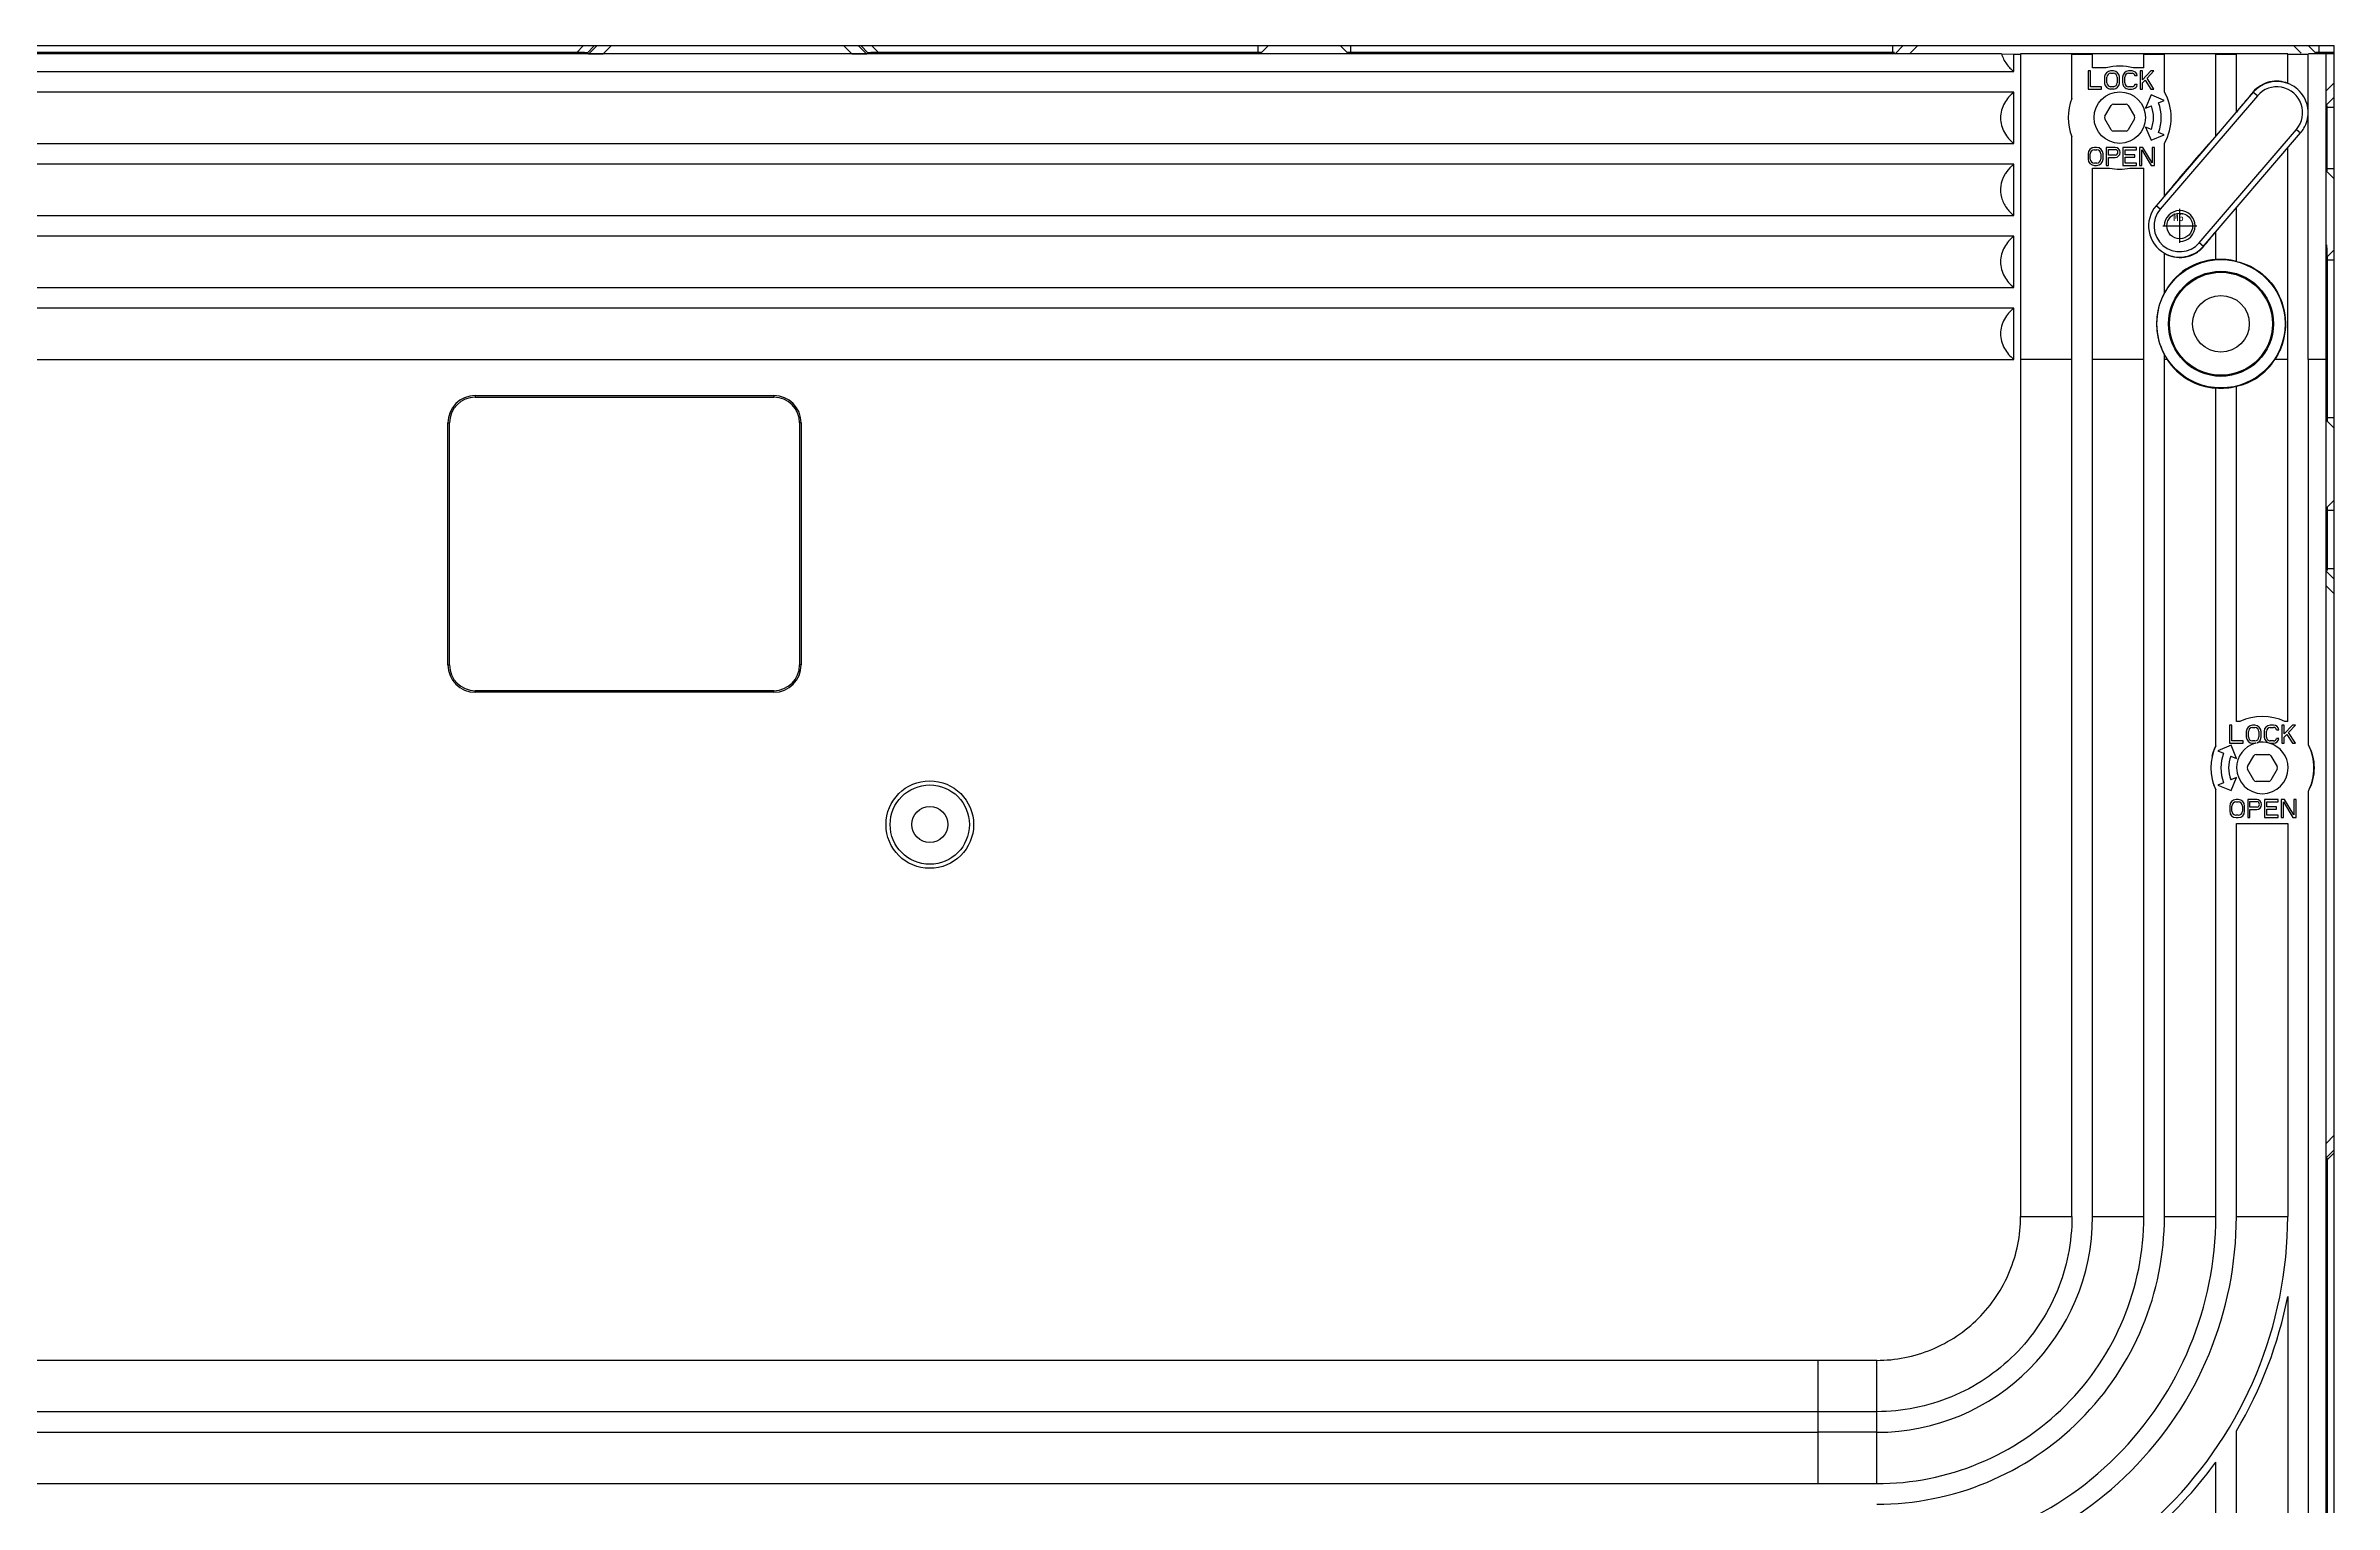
# Model space of a CAD drawing. Header units: millimetres. Extents: x 0 to 1000, y 0 to 562.
# Drawn here: x 555.6 to 1000, y 279.3 to 562.5 of the extents above; entities that cross this region are included whole.
import ezdxf

# ---------------------------------------------------------------- set-up
doc = ezdxf.new("R2010")
doc.units = ezdxf.units.MM
doc.layers.add('CABINET', color=8, linetype='Continuous')

# ---------------------------------------------------------------- blocks, each defined once
blk = doc.blocks.new('UDM_LAMINA_S-MAX')
at = {"layer": 'CABINET', "ltscale": 0.2}
for p, q in [((1000, 562.5), (0, 562.5)), ((917.51, 560.93), (82.49, 560.93)), ((658.7, 561.18), (512, 561.18)), ((659.96, 562.5), (658.7, 561.18)), ((662.08, 562.5), (660.78, 561.14)), ((660.78, 561.14), (661.05, 560.96)), ((661.05, 560.96), (662.59, 562.5)), ((663.84, 560.93), (665.42, 562.5)), ((710.58, 562.5), (712.16, 560.93)), ((713.41, 562.5), (714.95, 560.96)), ((715.22, 561.14), (713.92, 562.5)), ((714.95, 560.96), (715.22, 561.14)), ((717.3, 561.18), (716.04, 562.5)), ((791, 561.18), (717.3, 561.18)), ((791, 562.5), (791, 561.18)), ((793, 562.5), (791.63, 561.13)), ((807, 562.5), (808.37, 561.13)), ((809, 562.5), (809, 561.18)), ((914.25, 561.18), (809, 561.18)), ((914.25, 562.5), (914.25, 561.18)), ((914.71, 560.96), (916.25, 562.5)), ((917.51, 560.93), (919.08, 562.5)), ((935.4, 560.93), (917.51, 560.93)), ((935.4, 560.93), (937.79, 560.9)), ((937.79, 560.9), (939.09, 560.9)), ((937.79, 557.47), (937.79, 560.9)), ((939.09, 560.9), (939.09, 335.13)), ((991, 560.93), (942.56, 560.93)), ((949.06, 560.9), (953.06, 560.9)), ((949.06, 552.25), (949.06, 560.9)), ((953.06, 558.2), (953.06, 560.9)), ((963.03, 560.9), (967.03, 560.9)), ((963.03, 558.2), (963.03, 560.9)), ((967.03, 553.51), (967.03, 560.9)), ((977, 560.9), (981, 560.9)), ((977, 544.97), (977, 560.9)), ((981, 549.64), (981, 560.9)), ((990.97, 560.9), (994.97, 560.9)), ((990.97, 555.19), (990.97, 560.9)), ((992.17, 562.5), (993.59, 561.09)), ((994.96, 549.46), (994.97, 560.9)), ((995, 562.5), (996.54, 560.96)), ((997, 562.5), (997, 561.18)), ((1000, 561.18), (997, 561.18)), ((1000, 560.93), (998.43, 560.93)), ((998.43, 553.76), (998.43, 560.93)), ((1000, 0), (1000, 562.5)), ((48.65, 557.47), (937.79, 557.47)), ((952.64, 557.6), (952.2, 557.6)), ((952.2, 557.6), (952.2, 554.1)), ((952.64, 554.55), (952.64, 557.6)), ((955.73, 558.2), (953.06, 558.2)), ((955.41, 556.51), (955.41, 555.19)), ((955.85, 555.3), (955.85, 556.41)), ((957.14, 557.6), (956.58, 557.6)), ((956.58, 557.15), (957.14, 557.15)), ((957.87, 556.41), (957.87, 555.3)), ((958.31, 555.19), (958.31, 556.51)), ((958.91, 556.41), (958.91, 555.29)), ((959.35, 555.29), (959.35, 556.41)), ((960.73, 557.6), (960.08, 557.6)), ((960.08, 557.15), (960.73, 557.15)), ((963.03, 558.2), (960.97, 558.2)), ((961.31, 556.71), (961.75, 556.71)), ((962.77, 557.6), (962.34, 557.6)), ((962.34, 557.6), (962.34, 554.1)), ((964.38, 557.6), (962.77, 555.89)), ((962.77, 555.89), (962.77, 557.6)), ((962.77, 555.29), (963.28, 555.81)), ((963.28, 555.81), (964.38, 554.1)), ((963.65, 556.19), (964.96, 557.6)), ((964.96, 554.1), (963.65, 556.19)), ((964.96, 557.6), (964.38, 557.6)), ((937.79, 553.47), (50.35, 553.47)), ((937.79, 543.5), (937.79, 553.47)), ((952.2, 554.1), (954.83, 554.1)), ((954.83, 554.55), (952.64, 554.55)), ((954.83, 554.1), (954.83, 554.55)), ((957.14, 554.55), (956.58, 554.55)), ((956.58, 554.11), (957.14, 554.11)), ((957.13, 551.16), (959.57, 551.16)), ((960.73, 554.55), (960.08, 554.55)), ((960.08, 554.1), (960.73, 554.1)), ((961.75, 554.99), (961.31, 554.99)), ((961.68, 554.62), (961.75, 554.99)), ((962.34, 554.1), (962.77, 554.1)), ((962.77, 554.1), (962.77, 555.29)), ((964.43, 552.94), (963.38, 550.39)), ((964.38, 554.1), (964.96, 554.1)), ((966.98, 551.88), (964.43, 552.94)), ((984.28, 553.46), (965.4, 531.43)), ((965.87, 551.42), (966.98, 551.88)), ((985.08, 552.77), (966.2, 530.75)), ((985.08, 552.77), (984.22, 553.5)), ((1000, 555.33), (998.43, 553.76)), ((998.43, 64.59), (998.43, 553.76)), ((1000, 552.5), (998.46, 550.96)), ((955.48, 548.8), (956.7, 550.91)), ((956.7, 546.19), (955.48, 548.3)), ((960, 550.91), (961.22, 548.8)), ((961.22, 548.3), (960, 546.19)), ((963.38, 550.39), (964.49, 550.85)), ((964.49, 546.25), (963.38, 546.71)), ((963.38, 546.71), (964.43, 544.16)), ((994.97, 501.59), (994.96, 549.58)), ((1000, 550.5), (998.6, 550.5)), ((998.6, 538.62), (998.6, 550.5)), ((50.28, 543.5), (937.79, 543.5)), ((949.06, 501.59), (949.06, 544.85)), ((953.43, 542.3), (953.88, 542.3)), ((953.86, 542.75), (953.45, 542.75)), ((957.45, 542.75), (955.7, 542.75)), ((955.7, 542.75), (955.7, 539.25)), ((956.14, 542.38), (957.52, 542.38)), ((956.14, 541.26), (956.14, 542.38)), ((959.57, 545.94), (957.13, 545.94)), ((961.61, 542.75), (958.98, 542.75)), ((958.98, 542.75), (958.98, 539.25)), ((959.42, 542.3), (961.61, 542.3)), ((959.42, 541.34), (959.42, 542.3)), ((961.61, 542.3), (961.61, 542.75)), ((962.85, 542.75), (962.19, 542.75)), ((962.19, 542.75), (962.19, 539.25)), ((962.63, 539.25), (962.63, 542.3)), ((962.63, 542.3), (964.45, 539.25)), ((964.67, 539.77), (962.85, 542.75)), ((964.43, 544.16), (966.98, 545.22)), ((965.11, 542.75), (964.67, 542.75)), ((964.67, 542.75), (964.67, 539.77)), ((965.11, 539.25), (965.11, 542.75)), ((966.98, 545.22), (965.87, 545.68)), ((967.03, 533.34), (967.03, 543.59)), ((973.8, 524.25), (992.67, 546.26)), ((974.6, 523.56), (993.47, 545.59)), ((990.97, 431.25), (990.97, 542.67)), ((992.67, 546.26), (993.47, 545.58)), ((937.79, 539.5), (48.65, 539.5)), ((937.79, 529.53), (937.79, 539.5)), ((952.21, 541.5), (952.21, 540.5)), ((952.63, 540.5), (952.63, 541.5)), ((953.06, 538.75), (956.36, 538.75)), ((953.06, 335.13), (953.06, 538.75)), ((953.88, 539.7), (953.43, 539.7)), ((953.45, 539.25), (953.86, 539.25)), ((954.68, 541.5), (954.68, 540.5)), ((955.11, 540.5), (955.11, 541.5)), ((955.7, 539.25), (956.14, 539.25)), ((957.52, 541.26), (956.14, 541.26)), ((956.14, 540.81), (957.45, 540.81)), ((956.14, 539.25), (956.14, 540.81)), ((958.98, 539.25), (961.61, 539.25)), ((961.31, 541.34), (959.42, 541.34)), ((959.42, 540.89), (961.31, 540.89)), ((959.42, 539.7), (959.42, 540.89)), ((961.61, 539.7), (959.42, 539.7)), ((960.34, 538.75), (963.03, 538.75)), ((961.31, 540.89), (961.31, 541.34)), ((961.61, 539.25), (961.61, 539.7)), ((962.19, 539.25), (962.63, 539.25)), ((963.03, 335.13), (963.03, 538.75)), ((964.45, 539.25), (965.11, 539.25)), ((1000, 536.67), (998.59, 538.05)), ((1000, 538.62), (998.6, 538.62)), ((35.7, 529.53), (937.79, 529.53)), ((966.2, 530.75), (965.4, 531.44)), ((981, 520.63), (981, 531.04)), ((937.79, 525.53), (35.72, 525.53)), ((937.79, 515.56), (937.79, 525.53)), ((977, 520.96), (977, 526.37)), ((967.03, 514.5), (967.03, 522.23)), ((974.64, 523.52), (973.8, 524.25)), ((1000, 522.85), (998.63, 521.48)), ((1000, 520.85), (998.68, 520.85)), ((998.68, 490.25), (998.68, 520.85)), ((32.31, 515.56), (937.79, 515.56)), ((937.79, 511.56), (34.12, 511.56)), ((937.79, 501.59), (937.79, 511.56)), ((967.03, 335.13), (967.03, 502.5)), ((32.42, 501.59), (937.79, 501.59)), ((949.06, 501.59), (939.09, 501.59)), ((949.06, 335.13), (949.06, 501.59)), ((963.03, 501.59), (953.06, 501.59)), ((967.56, 501.59), (967.03, 501.59)), ((990.97, 501.59), (988.49, 501.59)), ((998.43, 501.59), (994.97, 501.59)), ((994.97, 501.59), (994.97, 426.77)), ((639, 494.55), (697, 494.55)), ((639, 494.55), (639, 494.25)), ((639, 494.25), (697, 494.25)), ((697, 494.55), (697, 494.25)), ((977, 426.51), (977, 496.04)), ((981, 431.25), (981, 496.37)), ((633.7, 489.25), (634, 489.25)), ((633.7, 442.25), (633.7, 489.25)), ((634, 442.25), (634, 489.25)), ((702.3, 489.25), (702, 489.25)), ((702, 489.25), (702, 442.25)), ((702.3, 489.25), (702.3, 442.25)), ((1000, 488.25), (998.63, 489.62)), ((1000, 490.25), (998.68, 490.25)), ((1000, 474.25), (998.63, 472.88)), ((1000, 472.25), (998.68, 472.25)), ((998.68, 460.9), (998.68, 472.25)), ((1000, 458.9), (998.46, 460.44)), ((1000, 460.9), (998.68, 460.9)), ((1000, 456.07), (998.43, 457.64)), ((633.7, 442.25), (634, 442.25)), ((702.3, 442.25), (702, 442.25)), ((697, 437.25), (639, 437.25)), ((639, 436.95), (639, 437.25)), ((697, 436.95), (639, 436.95)), ((697, 436.95), (697, 437.25)), ((981.69, 431.25), (981, 431.25)), ((990.97, 431.25), (990.41, 431.25)), ((979.96, 426.64), (977.42, 425.58)), ((980.13, 430.55), (979.69, 430.55)), ((979.69, 430.55), (979.69, 427.05)), ((979.69, 427.05), (982.32, 427.05)), ((981.02, 424.09), (979.96, 426.64)), ((980.13, 427.5), (980.13, 430.55)), ((982.32, 427.5), (980.13, 427.5)), ((982.32, 427.05), (982.32, 427.5)), ((982.91, 429.3), (982.91, 428.3)), ((983.33, 428.3), (983.33, 429.3)), ((984.13, 430.1), (984.58, 430.1)), ((984.58, 427.5), (984.13, 427.5)), ((984.56, 430.55), (984.16, 430.55)), ((984.16, 427.05), (984.65, 427.05)), ((985.38, 429.3), (985.38, 428.3)), ((985.81, 428.3), (985.81, 429.3)), ((986.4, 429.36), (986.4, 428.24)), ((986.84, 428.24), (986.84, 429.36)), ((987.45, 427.05), (988.22, 427.05)), ((988.22, 430.55), (987.57, 430.55)), ((987.57, 430.1), (988.22, 430.1)), ((988.22, 427.5), (987.57, 427.5)), ((988.8, 429.66), (989.24, 429.66)), ((989.24, 427.94), (988.8, 427.94)), ((990.26, 430.55), (989.83, 430.55)), ((989.83, 430.55), (989.83, 427.05)), ((989.83, 427.05), (990.26, 427.05)), ((991.87, 430.55), (990.26, 428.84)), ((990.26, 428.84), (990.26, 430.55)), ((990.26, 428.24), (990.77, 428.76)), ((990.26, 427.05), (990.26, 428.24)), ((990.77, 428.76), (991.87, 427.05)), ((991.14, 429.14), (992.45, 430.55)), ((992.45, 427.05), (991.14, 429.14)), ((992.45, 430.55), (991.87, 430.55)), ((991.87, 427.05), (992.45, 427.05)), ((977.42, 425.58), (978.52, 425.12)), ((979.91, 424.55), (981.02, 424.09)), ((983.18, 422.5), (984.4, 424.61)), ((984.83, 424.86), (987.27, 424.86)), ((987.7, 424.61), (988.92, 422.5)), ((977, 335.13), (977, 417.99)), ((978.52, 419.38), (977.42, 418.92)), ((977.42, 418.92), (979.96, 417.86)), ((981.02, 420.41), (979.91, 419.95)), ((979.96, 417.86), (981.02, 420.41)), ((984.4, 419.89), (983.18, 422)), ((987.27, 419.64), (984.83, 419.64)), ((988.92, 422), (987.7, 419.89)), ((979.7, 414.85), (979.7, 413.85)), ((980.12, 413.85), (980.12, 414.85)), ((980.92, 415.65), (981.37, 415.65)), ((981.35, 416.1), (980.95, 416.1)), ((982.17, 414.85), (982.17, 413.85)), ((982.6, 413.85), (982.6, 414.85)), ((984.94, 416.1), (983.19, 416.1)), ((983.19, 416.1), (983.19, 412.6)), ((983.63, 415.73), (985.01, 415.73)), ((983.63, 414.61), (983.63, 415.73)), ((985.01, 414.61), (983.63, 414.61)), ((983.63, 414.16), (984.94, 414.16)), ((983.63, 412.6), (983.63, 414.16)), ((989.1, 416.1), (986.47, 416.1)), ((986.47, 416.1), (986.47, 412.6)), ((986.91, 415.65), (989.1, 415.65)), ((986.91, 414.69), (986.91, 415.65)), ((988.8, 414.69), (986.91, 414.69)), ((986.91, 414.24), (988.8, 414.24)), ((986.91, 413.05), (986.91, 414.24)), ((988.8, 414.24), (988.8, 414.69)), ((989.1, 415.65), (989.1, 416.1)), ((990.34, 416.1), (989.68, 416.1)), ((989.68, 416.1), (989.68, 412.6)), ((990.12, 415.65), (991.94, 412.6)), ((990.12, 412.6), (990.12, 415.65)), ((992.16, 413.12), (990.34, 416.1)), ((992.6, 416.1), (992.16, 416.1)), ((992.16, 416.1), (992.16, 413.12)), ((992.6, 412.6), (992.6, 416.1)), ((994.97, 417.73), (994.97, 145.52)), ((981.37, 413.05), (980.92, 413.05)), ((980.95, 412.6), (981.35, 412.6)), ((981, 411.45), (990.97, 411.45)), ((981, 335.13), (981, 411.45)), ((983.19, 412.6), (983.63, 412.6)), ((986.47, 412.6), (989.1, 412.6)), ((989.1, 413.05), (986.91, 413.05)), ((989.1, 412.6), (989.1, 413.05)), ((989.68, 412.6), (990.12, 412.6)), ((990.97, 411.45), (990.97, 335.13)), ((991.94, 412.6), (992.6, 412.6)), ((1000, 350.92), (998.43, 349.34)), ((1000, 348.09), (998.46, 346.55)), ((1000, 347.49), (998.68, 346.23)), ((998.46, 346.55), (998.68, 346.23)), ((998.68, 179.65), (998.68, 346.23)), ((939.09, 335.13), (949.06, 335.13)), ((953.06, 335.13), (963.03, 335.13)), ((967.03, 335.13), (977, 335.13)), ((981, 335.13), (990.97, 335.13)), ((990.97, 319.6), (990.97, 150)), ((899.76, 307.19), (508.96, 307.19)), ((911.15, 307.19), (899.76, 307.19)), ((899.76, 293.22), (899.76, 307.19)), ((911.15, 283.25), (911.15, 307.19)), ((899.76, 297.22), (522.32, 297.22)), ((911.15, 297.22), (899.76, 297.22)), ((981, 150), (981, 293.49)), ((524.69, 293.22), (899.76, 293.22)), ((911.15, 293.22), (899.76, 293.22)), ((899.76, 283.25), (899.76, 293.22)), ((977, 231.43), (977, 287.42)), ((527.37, 283.25), (899.76, 283.25)), ((899.76, 283.25), (911.15, 283.25))]:
    blk.add_line(p, q, dxfattribs=at)
at = {"layer": 'CABINET', "ltscale": 0.046609}
for p, q in [((970, 524.2), (970, 530.8)), ((966.7, 527.5), (973.3, 527.5))]:
    blk.add_line(p, q, dxfattribs=at)
at = {"layer": 'CABINET', "ltscale": 0.2}
for centre, radius in [((958.35, 548.55), 5), ((970, 527.5), 2.5), ((978, 508.5), 12.46), ((978, 508.5), 10.2), ((978, 508.5), 10), ((978, 508.5), 5.5), ((727.27, 411.25), 8.5), ((727.27, 411.25), 7.7), ((727.27, 411.25), 3.5)]:
    blk.add_circle(centre, radius, dxfattribs=at)
for centre, radius, start, end in [((943.57, 164.41), 396.52, 90.1471, 90.6478), ((944.3, 93.96), 466.97, 89.6115, 89.8409), ((945.38, 255.91), 305.02, 89.3077, 89.6073), ((957.17, 218.62), 342.31, 90.1075, 90.6874), ((958.54, 163.44), 397.49, 89.3528, 89.8523), ((971.14, 218.62), 342.31, 90.1075, 90.6874), ((972.51, 163.44), 397.49, 89.3528, 89.8523), ((985.11, 218.62), 342.31, 90.1075, 90.6874), ((986.48, 163.44), 397.49, 89.3528, 89.8523), ((998.65, 259.87), 301.06, 90.2875, 90.6995), ((999.69, 103.25), 457.68, 90.1577, 90.3197), ((956.64, 556.36), 1.25, 93.1807, 172.7538), ((958.35, 548.55), 10, 74.7964, 105.2036), ((956.64, 556.36), 0.8, 94.9565, 176.2496), ((957.07, 556.36), 1.25, 7.2462, 86.8193), ((957.07, 556.36), 0.8, 3.7504, 85.0435), ((960.1, 556.41), 1.19, 91.2062, -180), ((960.09, 556.41), 0.745, 91.2062, -180), ((960.73, 556.57), 1.03, 7.6035, 90), ((960.73, 556.55), 0.604, 15.0989, 90), ((988.87, 549.52), 6.05, 69.6782, 139.3987), ((958.35, 548.55), 10, 158.2607, -158.2607), ((956.64, 555.35), 1.25, -172.7538, -93.1807), ((956.64, 555.35), 0.8, -176.2496, -94.9565), ((957.13, 550.66), 0.5, 90.0004, 150.0004), ((957.07, 555.35), 0.8, -85.0435, -3.7504), ((957.07, 555.35), 1.25, -86.8193, -7.2462), ((960.08, 555.27), 1.17, 178.7938, -90), ((960.09, 555.29), 0.745, 180, -91.2062), ((959.57, 550.66), 0.5, 30.0004, 90.0004), ((960.73, 555.15), 0.604, -90, -15.0989), ((960.73, 555.22), 1.12, -90, -32.3856), ((958.35, 548.55), 8.05, -20.8856, 20.8856), ((958.35, 548.55), 10, -29.7542, 29.7542), ((988.87, 549.52), 5, -40.6013, 139.3987), ((955.91, 548.55), 0.5, 150.0004, -149.9996), ((960.79, 548.55), 0.5, -29.9996, 30.0004), ((958.35, 548.55), 6.55, -20.5159, 20.5159), ((953.45, 541.5), 1.25, 90, 180), ((953.43, 541.5), 0.8, 90, 180), ((953.86, 541.5), 1.25, 0, 90), ((953.88, 541.5), 0.8, 0, 90), ((957.13, 546.44), 0.5, -149.9996, -89.9996), ((957.45, 541.78), 0.968, -90, 90), ((957.42, 541.82), 0.568, -79.6649, 79.6649), ((959.57, 546.44), 0.5, -89.9996, -29.9996), ((953.45, 540.5), 1.25, 180, -90), ((953.43, 540.5), 0.8, 180, -90), ((953.86, 540.5), 1.25, -90, 0), ((953.88, 540.5), 0.8, -90, 0), ((958.35, 548.55), 10, -101.4783, -78.5217), ((941.73, 534.14), 6.62, 147.5692, 150.5849), ((970, 527.5), 6.05, 139.4753, -119.3848), ((970, 527.5), 5, 139.3987, -40.6013), ((754.94, 708.23), 287.03, -40.0535, -39.3146), ((970, 527.5), 6.05, -119.3969, -40.6013), ((978, 508.5), 12.5, 76.1039, 94.5792), ((978, 508.5), 12.5, 151.3387, -151.3387), ((978.01, 508.26), 12.39, -152.3407, -147.4551), ((639, 489.25), 5.3, 90, 180), ((639, 489.25), 5, 90, 180), ((697, 489.25), 5.3, 0, 90), ((697, 489.25), 5, 0, 90), ((978, 508.5), 12.5, -94.5792, -76.1039), ((639, 442.25), 5.3, 180, -90), ((639, 442.25), 5, 180, -90), ((697, 442.25), 5.3, -90, 0), ((697, 442.25), 5, -90, 0), ((986.05, 422.25), 10, 64.1581, 115.8419), ((986.05, 422.25), 5, 106.2602, 180), ((984.16, 429.3), 1.25, 90, 180), ((984.16, 428.3), 1.25, 180, -90), ((984.13, 429.3), 0.8, 90, 180), ((984.13, 428.3), 0.8, 180, -90), ((984.56, 429.3), 1.25, 0, 90), ((984.58, 429.3), 0.8, 0, 90), ((984.58, 428.3), 0.8, -90, 0), ((986.05, 422.25), 5, 103.8692, 106.1681), ((984.56, 428.3), 1.25, -67.3225, 0), ((986.05, 422.25), 5, 75.1516, 101.6704), ((987.59, 429.36), 1.19, 91.2062, -180), ((987.66, 428.31), 1.26, -177.0884, -94.1178), ((987.63, 429.31), 0.799, 94.8937, 176.3125), ((987.57, 428.23), 0.729, 178.7938, -90), ((986.05, 422.25), 5, 0, 74.4457), ((988.22, 429.52), 1.03, 7.6035, 90), ((988.22, 429.5), 0.604, 15.0989, 90), ((988.22, 428.08), 1.03, -90, -7.6035), ((988.22, 428.1), 0.604, -90, -15.0989), ((986.05, 422.25), 10, -26.8433, 26.8433), ((986.05, 422.25), 10, 154.7959, -154.7959), ((986.05, 422.25), 8.05, 159.1144, -159.1144), ((986.05, 422.25), 6.55, 159.4841, -159.4841), ((986.05, 422.25), 5, 180, 0), ((983.61, 422.25), 0.5, 150.0011, -149.9989), ((984.83, 424.36), 0.5, 90.0011, 150.0011), ((987.27, 424.36), 0.5, 30.0011, 90.0011), ((988.49, 422.25), 0.5, -29.9989, 30.0011), ((985.62, 422.21), 9.6, -166.3612, -153.8972), ((984.83, 420.14), 0.5, -149.9989, -89.9989), ((987.27, 420.14), 0.5, -89.9989, -29.9989), ((980.95, 414.85), 1.25, 90, 180), ((980.95, 413.85), 1.25, 180, -90), ((980.92, 414.85), 0.8, 90, 180), ((980.92, 413.85), 0.8, 180, -90), ((981.35, 414.85), 1.25, 0, 90), ((981.35, 413.85), 1.25, -90, 0), ((981.37, 414.85), 0.8, 0, 90), ((981.37, 413.85), 0.8, -90, 0), ((984.94, 415.13), 0.968, -90, 90), ((984.9, 415.17), 0.57, -78.4766, 78.4766), ((911.15, 335.13), 79.82, -90.0028, -0.0023), ((911.15, 335.13), 69.85, -90.0032, -0.0026), ((911.15, 335.13), 65.85, -90.0033, -0.0029), ((911.15, 335.13), 55.88, -90.0037, -0.0031), ((911.15, 335.13), 51.88, -90.0039, -0.0034), ((911.15, 335.13), 41.91, -90.003, -0.0042), ((911.18, 335.12), 81.29, -30.7989, -11.0062), ((911.18, 335.1), 81.28, -46.5983, -35.9247)]:
    blk.add_arc(centre, radius, start, end, dxfattribs=at)
at = {"layer": 'CABINET'}
blk.add_arc((970, 527.5), 3, -90, 180, dxfattribs=at)
at = {"layer": 'CABINET', "ltscale": 0.2}
for centre, major_axis, ratio, start_param, end_param in [((656.6, 561.1), (4.19, 0.04), 0.015569, 0.022901, 1.044949), ((663.88, 560.96), (2.83, 0), 0.01234, 3.160096, 4.700044), ((712.12, 560.96), (2.83, 0), 0.01234, 4.724734, 6.264682), ((719.4, 561.1), (4.19, -0.04), 0.015569, 2.096644, 3.118692), ((791, 561.17), (0.665, 0), 0.017458, 6.265729, 1.570796), ((809, 561.17), (0.665, 0), 0.017458, 1.570796, 3.159049), ((914.25, 561.17), (0.665, 0), 0.017458, 1.041452, 1.570796), ((997, 561.17), (0.665, 0), 0.017458, 1.570796, 2.629613), ((998.59, 550.5), (0, 0.591), 0.017458, 4.712388, 5.771221), ((998.59, 538.62), (0, 0.591), 0.017458, 3.348633, 4.712389), ((998.62, 529.85), (0, 8.38), 0.017458, 2.374177, 3.159049), ((998.67, 520.85), (0, 0.665), 0.017458, 4.712388, 0.017456), ((998.67, 490.25), (0, 0.665), 0.017458, 3.124137, 4.712389), ((998.67, 472.25), (0, 0.665), 0.017458, 4.712388, 0.017456), ((998.67, 460.9), (0, 0.665), 0.017458, 4.183044, 4.712389)]:
    blk.add_ellipse(centre, major_axis=major_axis, ratio=ratio, start_param=start_param, end_param=end_param, dxfattribs=at)
for points, knots in [([(917.51, 560.93), (917.26, 560.93), (916.39, 560.93), (915.53, 560.93), (914.91, 560.95)], [0, 0, 0, 0, 0.287132, 1, 1, 1, 1]), ([(935.4, 560.93), (935.6, 560.23), (936.25, 558.93), (937.25, 557.91), (937.79, 557.47)], [0, 0, 0, 0, 0.510151, 1, 1, 1, 1]), ([(990.97, 555.19), (990.45, 555.41), (989.27, 555.7), (987.42, 555.57), (985.63, 554.84), (984.64, 553.99), (984.22, 553.5)], [0, 0, 0, 0, 0.230428, 0.481578, 0.741017, 1, 1, 1, 1]), ([(937.79, 553.47), (937.06, 552.89), (935.74, 551.42), (934.91, 548.49), (935.74, 545.56), (937.06, 544.09), (937.79, 543.5)], [0, 0, 0, 0, 0.243839, 0.499981, 0.756145, 1, 1, 1, 1]), ([(984.22, 553.5), (983.95, 553.17), (982.86, 551.89), (981.79, 550.6), (981, 549.63)], [0, 0, 0, 0, 0.256591, 1, 1, 1, 1]), ([(994.96, 549.46), (994.96, 550.68), (994.35, 552.57), (992.65, 554.37), (991.55, 554.98), (990.97, 555.19)], [0, 0, 0, 0, 0.497416, 0.748726, 1, 1, 1, 1]), ([(993.47, 545.59), (993.71, 545.86), (994.54, 547.04), (994.96, 548.5), (994.96, 549.58)], [0, 0, 0, 0, 0.251252, 1, 1, 1, 1]), ([(977, 544.97), (975.29, 543.08), (971.95, 539.22), (968.65, 535.31), (967.03, 533.33)], [0, 0, 0, 0, 0.499761, 1, 1, 1, 1]), ([(937.79, 539.5), (937.63, 539.38), (937.01, 538.84), (936.47, 538.21), (936.14, 537.68)], [0, 0, 0, 0, 0.245801, 1, 1, 1, 1]), ([(935.96, 537.39), (935.6, 536.74), (935.09, 535.29), (935.24, 533.01), (936.23, 531.01), (937.24, 529.97), (937.79, 529.53)], [0, 0, 0, 0, 0.253116, 0.510151, 0.760198, 1, 1, 1, 1]), ([(937.79, 525.53), (937.06, 524.94), (935.74, 523.48), (934.91, 520.55), (935.74, 517.62), (937.06, 516.15), (937.79, 515.56)], [0, 0, 0, 0, 0.243839, 0.499981, 0.756145, 1, 1, 1, 1]), ([(967.03, 522.23), (967.58, 521.89), (968.87, 521.38), (970.99, 521.32), (973.05, 522.03), (974.18, 522.98), (974.64, 523.52)], [0, 0, 0, 0, 0.232936, 0.484979, 0.743778, 1, 1, 1, 1]), ([(977, 520.96), (974.97, 520.87), (970.87, 519.53), (967.99, 516.33), (967.03, 514.5)], [0, 0, 0, 0, 0.49542, 1, 1, 1, 1]), ([(981, 520.63), (982.88, 520.24), (986.55, 518.39), (990.09, 513.37), (990.79, 508.21), (989.92, 504.26), (989.03, 502.43), (988.49, 501.59)], [0, 0, 0, 0, 0.241999, 0.493681, 0.746595, 0.873696, 1, 1, 1, 1]), ([(937.79, 511.56), (937.06, 510.97), (935.74, 509.5), (934.91, 506.58), (935.74, 503.65), (937.06, 502.18), (937.79, 501.59)], [0, 0, 0, 0, 0.243857, 0.500019, 0.756159, 1, 1, 1, 1]), ([(967.56, 501.59), (968.59, 499.98), (971.39, 497.26), (975.15, 496.12), (977, 496.04)], [0, 0, 0, 0, 0.507135, 1, 1, 1, 1]), ([(981, 496.37), (982.48, 496.67), (985.41, 497.95), (987.62, 500.25), (988.49, 501.59)], [0, 0, 0, 0, 0.48589, 1, 1, 1, 1]), ([(994.97, 426.77), (995.7, 425.39), (996.47, 422.25), (995.7, 419.11), (994.97, 417.73)], [0, 0, 0, 0, 0.5, 1, 1, 1, 1]), ([(976.29, 424.55), (976.34, 424.72), (976.52, 425.39), (976.77, 426.04), (977, 426.51)], [0, 0, 0, 0, 0.253735, 1, 1, 1, 1]), ([(998.46, 346.55), (998.46, 346.56), (998.46, 346.59), (998.45, 346.65), (998.45, 346.74), (998.44, 346.92), (998.44, 347.2), (998.44, 347.57), (998.43, 347.98), (998.43, 348.58), (998.43, 349.04), (998.43, 349.34)], [0, 0, 0, 0, 0.009432, 0.032063, 0.066408, 0.110941, 0.224475, 0.360589, 0.510584, 0.669651, 1, 1, 1, 1]), ([(949.06, 335.13), (949.06, 332.65), (948.57, 327.68), (946.4, 320.53), (942.87, 313.93), (938.13, 308.15), (932.35, 303.4), (925.75, 299.88), (918.59, 297.71), (913.63, 297.22), (911.15, 297.22)], [0, 0, 0, 0, 0.125005, 0.250008, 0.375012, 0.500013, 0.625012, 0.750008, 0.875006, 1, 1, 1, 1]), ([(911.15, 307.19), (914.78, 307.19), (922.13, 308.65), (931.42, 314.86), (937.63, 324.15), (939.09, 331.49), (939.09, 335.13)], [0, 0, 0, 0, 0.24999, 0.499985, 0.74999, 1, 1, 1, 1])]:
    blk.add_open_spline(points, degree=3, knots=knots, dxfattribs=at)
at = {"layer": 'CABINET', "insert": (968.73, 529.95), "char_height": 1.5, "width": 1.2598, "attachment_point": 1}
blk.add_mtext('{\\fSimSun|b0|i0|c0|p2;M\\fSimSun|b0|i0|c134|p2;6}', dxfattribs=at)

msp = doc.modelspace()

# ---------------------------------------------------------------- block references
msp.add_blockref('UDM_LAMINA_S-MAX', (0, 0))

doc.saveas('drawing.dxf')
